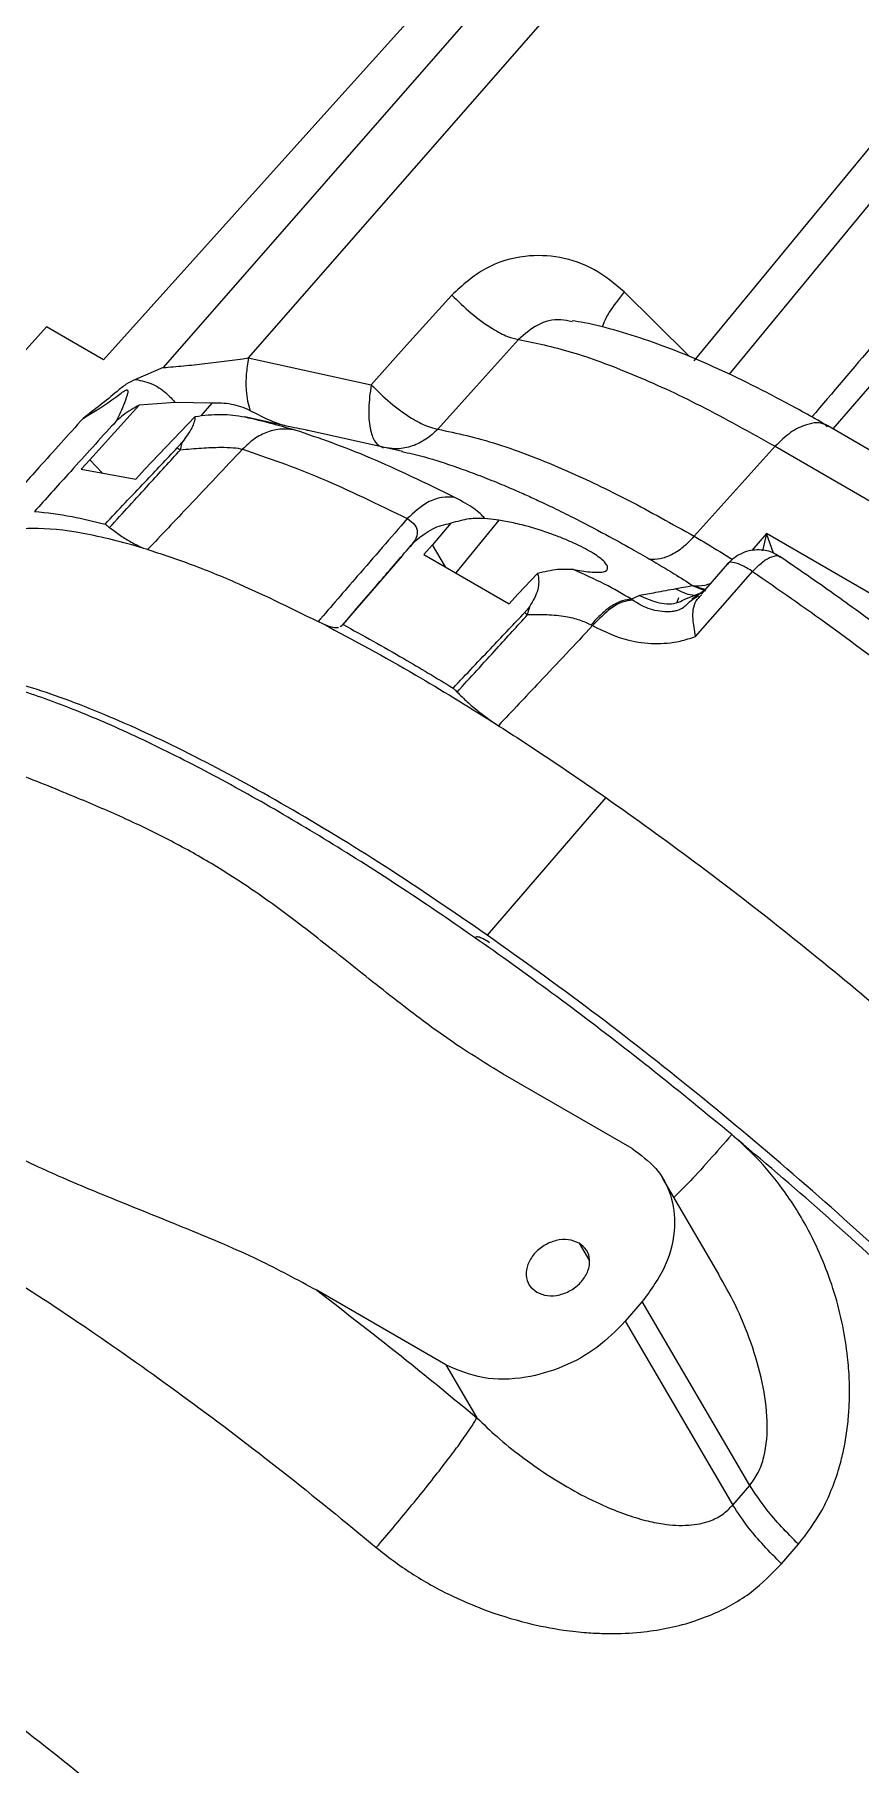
# Model space of a CAD drawing. Header units: millimetres. Extents: x 169 to 14583, y -399 to 10804.
# Drawn here: x 11391.9 to 11453.4, y 8690.7 to 8819.6 of the extents above; entities that cross this region are included whole.
import ezdxf

# ---------------------------------------------------------------- set-up
doc = ezdxf.new("R2010")
doc.units = ezdxf.units.MM
doc.header["$LTSCALE"] = 35

msp = doc.modelspace()

# ---------------------------------------------------------------- linework, layer by layer
at = {"color": 7, "linetype": 'Continuous', "lineweight": 18}
for p, q in [((11429.095, 8826.384), (11401.456, 8794.782)), ((11432.489, 8823.733), (11407.797, 8795.501)), ((11458.916, 8817.024), (11441.006, 8795.296)), ((11460.649, 8814.913), (11443.654, 8794.296)), ((11467.46, 8808.859), (11451.393, 8790.207)), ((11392.751, 8797.812), (11383.759, 8787.822)), ((11396.993, 8795.363), (11392.751, 8797.812)), ((11401.456, 8794.782), (11399.384, 8793.894)), ((11407.797, 8795.501), (11416.953, 8793.506)), ((11399.646, 8791.985), (11395.986, 8787.914)), ((11402.341, 8792.177), (11399.646, 8791.985)), ((11405.072, 8792.14), (11402.341, 8792.177)), ((11405.072, 8792.14), (11404.266, 8791.176)), ((11400.062, 8787.183), (11403.826, 8791.141)), ((11408.971, 8790.795), (11407.532, 8791.115)), ((11470.93, 8778.928), (11451.01, 8790.428)), ((11419.297, 8788.528), (11412.264, 8790.084)), ((11395.986, 8787.914), (11395.333, 8787.205)), ((11396.911, 8786.922), (11395.986, 8787.914)), ((11447.089, 8788.913), (11441.054, 8782.207)), ((11447.089, 8788.913), (11467.009, 8777.413)), ((11395.333, 8787.205), (11399.409, 8786.474)), ((11399.409, 8786.474), (11400.062, 8787.183)), ((11422.899, 8783.174), (11421.535, 8781.57)), ((11426.466, 8783.405), (11423.279, 8779.479)), ((11426.466, 8783.405), (11425.438, 8783.534)), ((11421.535, 8781.57), (11420.892, 8780.856)), ((11422.494, 8779.932), (11421.535, 8781.57)), ((11446.439, 8782.404), (11445.338, 8781.151)), ((11446.439, 8782.404), (11446.15, 8781.134)), ((11463.088, 8772.792), (11446.439, 8782.404)), ((11446.954, 8780.947), (11446.439, 8782.404)), ((11419.265, 8780.759), (11414.798, 8775.573)), ((11420.892, 8780.856), (11427.256, 8777.182)), ((11443.539, 8780.146), (11441.556, 8777.887)), ((11427.899, 8777.896), (11429.372, 8779.437)), ((11432.041, 8779.722), (11433.114, 8779.567)), ((11427.256, 8777.182), (11427.899, 8777.896)), ((11436.974, 8777.784), (11436.359, 8777.52)), ((11439.882, 8777.615), (11439.759, 8777.267)), ((11440.306, 8777.489), (11441.598, 8778.016)), ((11440.964, 8778.514), (11441.881, 8778.151)), ((11440.964, 8778.514), (11441.82, 8778.278)), ((11441.388, 8777.894), (11441.085, 8777.761)), ((11414.652, 8775.484), (11414.782, 8775.553)), ((11434.451, 8762.746), (11425.616, 8752.49)), ((11436.41, 8736.579), (11426.79, 8742.133)), ((11442.873, 8727.23), (11438.701, 8734.353)), ((11432.46, 8729.536), (11433.237, 8728.209)), ((11422.526, 8720.462), (11412.906, 8726.015)), ((11437.171, 8725.171), (11435.908, 8723.706)), ((11445.19, 8711.477), (11437.171, 8725.171)), ((11435.908, 8723.706), (11443.928, 8710.012)), ((11422.526, 8720.462), (11424.837, 8716.517)), ((11443.928, 8710.012), (11445.19, 8711.477)), ((11447.559, 8705.627), (11448.821, 8707.093))]:
    msp.add_line(p, q, dxfattribs=at)
at = {"color": 7, "linetype": 'Continuous', "lineweight": 18, "flags": 128}
for points in [[(11396.993, 8795.363), (11413.428, 8813.625), (11426.342, 8827.973)], [(11422.964, 8800.19), (11419.597, 8796.447), (11416.953, 8793.506)], [(11440.685, 8795.614), (11438.106, 8798.168), (11435.828, 8800.425)], [(11427.947, 8796.878), (11424.576, 8793.136), (11421.927, 8790.196)], [(11441.152, 8774.745), (11443.531, 8777.456), (11445.399, 8779.586)]]:
    msp.add_lwpolyline(points, dxfattribs=at)
at = {"color": 7, "linetype": 'Continuous', "lineweight": 18}
for points, knots in [([(11464.505, 8808.328), (11461.159, 8804.409), (11456.261, 8798.672), (11451.369, 8792.924), (11449.82, 8791.104)], [0, 0, 0, 0, 0.6833021, 1, 1, 1, 1]), ([(11435.828, 8800.425), (11435.101, 8801.03), (11433.663, 8802.227), (11431.063, 8803.103), (11428.263, 8803.208), (11425.359, 8802.34), (11423.765, 8800.909), (11422.964, 8800.19)], [0, 0, 0, 0, 0.1913011, 0.3785672, 0.5618034, 0.779594, 1, 1, 1, 1]), ([(11422.964, 8800.19), (11423.437, 8799.726), (11424.41, 8798.772), (11425.919, 8797.699), (11427.149, 8797.048), (11427.688, 8796.933), (11427.947, 8796.878)], [0, 0, 0, 0, 0.2752598, 0.5663771, 0.7911065, 1, 1, 1, 1]), ([(11435.828, 8800.425), (11435.409, 8799.896), (11434.596, 8798.869), (11434.317, 8798.143), (11434.182, 8797.791)], [0, 0, 0, 0, 0.5147978, 1, 1, 1, 1]), ([(11431.936, 8798.193), (11431.659, 8798.258), (11430.794, 8798.462), (11429.297, 8798.062), (11428.399, 8797.274), (11427.947, 8796.878)], [0, 0, 0, 0, 0.1890998, 0.5925499, 1, 1, 1, 1]), ([(11451.072, 8790.394), (11450.535, 8790.701), (11448.964, 8791.598), (11446.429, 8792.953), (11443.506, 8794.392), (11440.685, 8795.641), (11437.965, 8796.695), (11435.345, 8797.537), (11433.358, 8798.038), (11432.248, 8798.226), (11431.951, 8798.276)], [0, 0, 0, 0, 0.0736849, 0.215517, 0.358079, 0.5018297, 0.6471749, 0.7946615, 0.9449535, 1, 1, 1, 1]), ([(11401.456, 8794.782), (11401.953, 8794.823), (11402.974, 8794.908), (11405.163, 8795.132), (11406.734, 8795.352), (11407.797, 8795.501)], [0, 0, 0, 0, 0.2354765, 0.4830968, 1, 1, 1, 1]), ([(11407.797, 8795.501), (11407.738, 8795.091), (11407.618, 8794.246), (11407.597, 8792.791), (11407.797, 8792.044), (11407.92, 8791.583)], [0, 0, 0, 0, 0.2643627, 0.5462238, 1, 1, 1, 1]), ([(11399.384, 8793.894), (11399.147, 8793.785), (11398.642, 8793.551), (11397.411, 8792.481), (11396.328, 8791.646), (11395.475, 8790.989)], [0, 0, 0, 0, 0.1572141, 0.3359135, 1, 1, 1, 1]), ([(11395.475, 8790.989), (11396.308, 8791.498), (11397.282, 8792.095), (11398.285, 8792.856), (11398.55, 8793.058), (11398.697, 8793.114), (11398.728, 8793.119), (11398.748, 8793.118), (11398.764, 8793.114), (11398.773, 8793.107), (11398.778, 8793.102), (11398.78, 8793.101), (11398.78, 8793.1), (11398.78, 8793.1), (11398.78, 8793.1), (11398.783, 8793.096), (11398.795, 8793.083), (11398.821, 8793.003), (11398.798, 8792.897), (11398.77, 8792.787), (11398.619, 8792.228), (11398.266, 8791.432), (11397.901, 8790.681), (11397.714, 8790.52), (11397.623, 8790.441)], [0, 0, 0, 0, 0.310847, 0.3637788, 0.4074268, 0.413709, 0.4164943, 0.4191616, 0.4218333, 0.424645, 0.425387, 0.4257651, 0.4258127, 0.4258366, 0.4258396, 0.4258417, 0.4283555, 0.436016, 0.4719182, 0.4773885, 0.4886378, 0.7382243, 0.8729128, 1, 1, 1, 1]), ([(11399.384, 8793.894), (11399.835, 8793.801), (11400.742, 8793.616), (11401.652, 8792.912), (11402.147, 8792.403), (11402.275, 8792.253), (11402.341, 8792.177)], [0, 0, 0, 0, 0.3253388, 0.6529807, 0.8247759, 1, 1, 1, 1]), ([(11416.953, 8793.506), (11416.875, 8792.908), (11416.719, 8791.711), (11416.803, 8790.631), (11416.984, 8789.796), (11417.233, 8789.093), (11417.629, 8788.91), (11417.84, 8788.812)], [0, 0, 0, 0, 0.2498844, 0.4997688, 0.5308932, 0.7501156, 1, 1, 1, 1]), ([(11416.953, 8793.506), (11417.418, 8793.05), (11418.38, 8792.106), (11419.88, 8791.034), (11421.117, 8790.373), (11421.663, 8790.254), (11421.927, 8790.196)], [0, 0, 0, 0, 0.2720039, 0.5622364, 0.7883058, 1, 1, 1, 1]), ([(11399.646, 8791.985), (11399.248, 8791.756), (11398.713, 8791.447), (11398.007, 8790.849), (11397.753, 8790.58), (11397.623, 8790.441)], [0, 0, 0, 0, 0.5837075, 0.7860021, 1, 1, 1, 1]), ([(11407.92, 8791.583), (11407.691, 8791.68), (11407.237, 8791.873), (11406.259, 8792.129), (11405.555, 8792.135), (11405.072, 8792.14)], [0, 0, 0, 0, 0.2425975, 0.480337, 1, 1, 1, 1]), ([(11395.475, 8790.989), (11394.376, 8789.77), (11392.412, 8787.593), (11390.453, 8785.414), (11389.59, 8784.456)], [0, 0, 0, 0, 0.5599901, 1, 1, 1, 1]), ([(11397.623, 8790.441), (11396.531, 8789.235), (11394.608, 8787.109), (11392.688, 8784.982), (11391.858, 8784.063)], [0, 0, 0, 0, 0.567544, 1, 1, 1, 1]), ([(11403.826, 8791.141), (11403.808, 8791.005), (11403.774, 8790.744), (11403.521, 8790.111), (11403.14, 8789.596), (11402.879, 8789.242)], [0, 0, 0, 0, 0.2527534, 0.4866422, 1, 1, 1, 1]), ([(11403.826, 8791.141), (11404.476, 8791.223), (11405.721, 8791.379), (11406.946, 8791.2), (11407.532, 8791.115)], [0, 0, 0, 0, 0.5220988, 1, 1, 1, 1]), ([(11407.532, 8791.115), (11408.289, 8790.933), (11409.773, 8790.578), (11410.794, 8790.276), (11411.295, 8790.128)], [0, 0, 0, 0, 0.5100523, 1, 1, 1, 1]), ([(11407.92, 8791.583), (11408.454, 8791.307), (11409.409, 8790.813), (11410.227, 8790.554), (11410.587, 8790.44)], [0, 0, 0, 0, 0.5595849, 1, 1, 1, 1]), ([(11412.264, 8790.083), (11412.262, 8790.084), (11412.244, 8790.089), (11411.924, 8790.155), (11411.259, 8790.296), (11410.271, 8790.507), (11409.409, 8790.698), (11408.971, 8790.795)], [0, 0, 0, 0, 0.020683, 0.2399701, 0.4698695, 0.730803, 1, 1, 1, 1]), ([(11450.969, 8790.366), (11450.907, 8790.424), (11450.539, 8790.77), (11449.529, 8790.619), (11448.227, 8790.03), (11447.468, 8789.285), (11447.089, 8788.913)], [0, 0, 0, 0, 0.073042, 0.4328747, 0.7164373, 1, 1, 1, 1]), ([(11402.879, 8789.242), (11402.809, 8789.158), (11402.684, 8789.007), (11402.546, 8788.859), (11402.485, 8788.793)], [0, 0, 0, 0, 0.5554029, 1, 1, 1, 1]), ([(11402.738, 8788.656), (11402.765, 8788.767), (11402.812, 8788.966), (11402.858, 8789.157), (11402.879, 8789.242)], [0, 0, 0, 0, 0.56, 1, 1, 1, 1]), ([(11421.927, 8790.196), (11421.641, 8789.925), (11421.07, 8789.384), (11420.031, 8788.899), (11419.02, 8788.671), (11418.382, 8788.755), (11418.107, 8788.791)], [0, 0, 0, 0, 0.2662348, 0.5324696, 0.7987044, 1, 1, 1, 1]), ([(11421.927, 8790.196), (11423.356, 8789.887), (11426.215, 8789.268), (11431.132, 8787.332), (11436.09, 8784.986), (11439.399, 8783.133), (11441.054, 8782.207)], [0, 0, 0, 0, 0.2799558, 0.5599117, 0.7799558, 1, 1, 1, 1]), ([(11397.114, 8783.12), (11398.108, 8784.169), (11399.9, 8786.06), (11401.689, 8787.952), (11402.485, 8788.793)], [0, 0, 0, 0, 0.5549606, 1, 1, 1, 1]), ([(11397.453, 8782.864), (11398.44, 8783.945), (11400.202, 8785.876), (11401.963, 8787.806), (11402.738, 8788.656)], [0, 0, 0, 0, 0.56, 1, 1, 1, 1]), ([(11407.371, 8788.704), (11406.04, 8787.296), (11403.68, 8784.799), (11401.318, 8782.303), (11400.287, 8781.214)], [0, 0, 0, 0, 0.5636927, 1, 1, 1, 1]), ([(11402.485, 8788.793), (11402.532, 8788.768), (11402.617, 8788.722), (11402.701, 8788.676), (11402.738, 8788.656)], [0, 0, 0, 0, 0.560335, 1, 1, 1, 1]), ([(11402.738, 8788.656), (11403.265, 8788.704), (11404.282, 8788.799), (11405.629, 8788.853), (11406.708, 8788.83), (11407.154, 8788.745), (11407.371, 8788.704)], [0, 0, 0, 0, 0.30751831, 0.59441814, 0.80312605, 1, 1, 1, 1]), ([(11419.235, 8788.519), (11419.504, 8788.466), (11420.5, 8788.267), (11421.846, 8787.856), (11423.14, 8787.428), (11423.822, 8787.189), (11424.517, 8786.935), (11425.225, 8786.666), (11425.945, 8786.381), (11426.649, 8786.092), (11427.469, 8785.745), (11428.369, 8785.349), (11429.446, 8784.857), (11430.627, 8784.296), (11432.302, 8783.468), (11434.24, 8782.456), (11436.172, 8781.396), (11437.274, 8780.764), (11437.718, 8780.51)], [0, 0, 0, 0, 0.056665, 0.2102182, 0.2504413, 0.2906633, 0.3308843, 0.3711042, 0.4113229, 0.4515403, 0.4869731, 0.5444914, 0.5951081, 0.6555416, 0.7257923, 0.8469181, 0.9383234, 1, 1, 1, 1]), ([(11391.858, 8784.063), (11392.767, 8783.964), (11394.39, 8783.789), (11396.282, 8783.324), (11397.114, 8783.12)], [0, 0, 0, 0, 0.5599733, 1, 1, 1, 1]), ([(11423.194, 8785.108), (11422.873, 8785.127), (11422.223, 8785.167), (11420.963, 8784.724), (11420.144, 8783.975), (11419.651, 8783.523)], [0, 0, 0, 0, 0.2798144, 0.5658793, 1, 1, 1, 1]), ([(11425.438, 8783.534), (11425.219, 8783.772), (11424.792, 8784.235), (11423.717, 8784.822), (11423.194, 8785.108)], [0, 0, 0, 0, 0.5141598, 1, 1, 1, 1]), ([(11399.966, 8781.33), (11398.424, 8781.748), (11395.34, 8782.584), (11391.856, 8782.867), (11389.136, 8782.636), (11387.888, 8782.103), (11387.265, 8781.836)], [0, 0, 0, 0, 0.279972, 0.559944, 0.779972, 1, 1, 1, 1]), ([(11397.114, 8783.12), (11397.177, 8783.073), (11397.29, 8782.989), (11397.404, 8782.902), (11397.453, 8782.864)], [0, 0, 0, 0, 0.55999576, 1, 1, 1, 1]), ([(11397.453, 8782.864), (11397.729, 8782.66), (11398.279, 8782.253), (11399.156, 8781.704), (11399.673, 8781.465), (11399.966, 8781.33)], [0, 0, 0, 0, 0.3023524, 0.6046287, 1, 1, 1, 1]), ([(11419.651, 8783.523), (11418.408, 8782.091), (11416.19, 8779.535), (11413.975, 8776.976), (11413, 8775.85)], [0, 0, 0, 0, 0.5599987, 1, 1, 1, 1]), ([(11419.651, 8783.523), (11419.861, 8783.374), (11420.296, 8783.064), (11420.436, 8782.517), (11420.301, 8781.961), (11420.007, 8781.613), (11419.856, 8781.434)], [0, 0, 0, 0, 0.2242673, 0.4647417, 0.7244412, 1, 1, 1, 1]), ([(11420.292, 8781.895), (11420.694, 8782.215), (11421.277, 8782.679), (11422.206, 8783.048), (11422.662, 8783.131), (11422.899, 8783.174)], [0, 0, 0, 0, 0.5140245, 0.7460516, 1, 1, 1, 1]), ([(11425.438, 8783.534), (11425.051, 8783.544), (11424.242, 8783.566), (11423.36, 8783.309), (11422.899, 8783.174)], [0, 0, 0, 0, 0.4784896, 1, 1, 1, 1]), ([(11433.114, 8779.567), (11433.558, 8779.533), (11434.397, 8779.468), (11434.668, 8779.786), (11434.5, 8780.143), (11434.218, 8780.439), (11433.802, 8780.763), (11433.267, 8781.101), (11432.62, 8781.445), (11431.871, 8781.794), (11431.034, 8782.144), (11429.769, 8782.613), (11428.565, 8782.976), (11427.337, 8783.262), (11426.812, 8783.348), (11426.466, 8783.405)], [0, 0, 0, 0, 0.1497537, 0.2829036, 0.3415206, 0.3968579, 0.4493931, 0.4996907, 0.5499795, 0.6025116, 0.6578519, 0.7164778, 0.8496276, 0.9009409, 1, 1, 1, 1]), ([(11414.86, 8775.633), (11415.782, 8776.707), (11417.449, 8778.65), (11419.121, 8780.591), (11419.869, 8781.459)], [0, 0, 0, 0, 0.5526918, 1, 1, 1, 1]), ([(11419.869, 8781.459), (11419.944, 8781.544), (11420.078, 8781.694), (11420.227, 8781.834), (11420.292, 8781.895)], [0, 0, 0, 0, 0.5644904, 1, 1, 1, 1]), ([(11441.054, 8782.207), (11441.696, 8781.831), (11442.657, 8781.268), (11443.587, 8780.672), (11443.895, 8780.474)], [0, 0, 0, 0, 0.6682795, 1, 1, 1, 1]), ([(11399.966, 8781.33), (11401.089, 8780.963), (11403.334, 8780.23), (11407.734, 8778.451), (11411.229, 8776.729), (11413.366, 8775.677)], [0, 0, 0, 0, 0.2801882, 0.5600267, 1, 1, 1, 1]), ([(11437.718, 8780.51), (11438.335, 8780.147), (11439.435, 8779.501), (11440.497, 8778.816), (11440.964, 8778.514)], [0, 0, 0, 0, 0.5599564, 1, 1, 1, 1]), ([(11447.459, 8780.64), (11447.311, 8780.747), (11446.854, 8781.073), (11446.068, 8781.222), (11445.263, 8781.169), (11444.627, 8780.975), (11444.015, 8780.635), (11443.684, 8780.294), (11443.515, 8780.119)], [0, 0, 0, 0, 0.1245252, 0.3825758, 0.5253766, 0.6761876, 0.8343402, 1, 1, 1, 1]), ([(11445.399, 8779.586), (11445.152, 8779.74), (11444.636, 8780.062), (11444.01, 8780.276), (11443.629, 8780.296), (11443.582, 8780.154), (11443.57, 8780.119)], [0, 0, 0, 0, 0.28080139, 0.58679003, 0.90063056, 1, 1, 1, 1]), ([(11445.399, 8779.586), (11445.65, 8779.842), (11446.153, 8780.355), (11446.853, 8780.728), (11447.319, 8780.817), (11447.442, 8780.66), (11447.468, 8780.626)], [0, 0, 0, 0, 0.30591656, 0.61183313, 0.91774969, 1, 1, 1, 1]), ([(11459.653, 8771.823), (11459.109, 8772.241), (11457.307, 8773.628), (11454.249, 8775.904), (11450.708, 8778.453), (11448.445, 8780.007), (11447.419, 8780.712)], [0, 0, 0, 0, 0.1325836, 0.4391297, 0.7458335, 1, 1, 1, 1]), ([(11429.372, 8779.437), (11429.409, 8779.234), (11429.479, 8778.846), (11429.378, 8777.997), (11429.026, 8777.401), (11428.784, 8776.993)], [0, 0, 0, 0, 0.2557728, 0.4894538, 1, 1, 1, 1]), ([(11432.041, 8779.722), (11431.655, 8779.741), (11430.808, 8779.783), (11429.878, 8779.559), (11429.372, 8779.437)], [0, 0, 0, 0, 0.4566482, 1, 1, 1, 1]), ([(11436.359, 8777.52), (11435.708, 8777.903), (11434.368, 8778.691), (11432.831, 8779.372), (11432.041, 8779.722)], [0, 0, 0, 0, 0.4863036, 1, 1, 1, 1]), ([(11441.373, 8777.774), (11441.067, 8777.581), (11440.72, 8777.362), (11440.312, 8776.952), (11440.162, 8776.847), (11439.998, 8776.754), (11439.783, 8776.667), (11439.443, 8776.596), (11438.666, 8776.556), (11437.546, 8776.768), (11436.824, 8777.216), (11436.459, 8777.443)], [0, 0, 0, 0, 0.2815884, 0.3195787, 0.3506578, 0.369495, 0.4044679, 0.4454286, 0.5143546, 0.7541114, 1, 1, 1, 1]), ([(11439.681, 8778.286), (11439.176, 8778.194), (11438.274, 8778.029), (11437.371, 8777.859), (11436.974, 8777.784)], [0, 0, 0, 0, 0.5599549, 1, 1, 1, 1]), ([(11436.974, 8777.784), (11437.395, 8777.604), (11438.266, 8777.233), (11439.477, 8777.094), (11440.111, 8777.396), (11440.306, 8777.489)], [0, 0, 0, 0, 0.3938776, 0.8130776, 1, 1, 1, 1]), ([(11440.964, 8778.514), (11440.724, 8778.472), (11440.297, 8778.397), (11439.87, 8778.32), (11439.681, 8778.286)], [0, 0, 0, 0, 0.55997192, 1, 1, 1, 1]), ([(11439.681, 8778.286), (11440.078, 8778.092), (11440.602, 8777.835), (11441.166, 8777.82), (11441.304, 8777.817)], [0, 0, 0, 0, 0.7556827, 1, 1, 1, 1]), ([(11441.77, 8778.131), (11441.641, 8778.045), (11441.333, 8777.84), (11441.034, 8777.632), (11440.861, 8777.512)], [0, 0, 0, 0, 0.4196534, 1, 1, 1, 1]), ([(11441.152, 8774.745), (11441.068, 8775.199), (11440.928, 8775.955), (11440.955, 8776.784), (11441.131, 8777.398), (11441.453, 8777.707), (11441.6, 8777.849)], [0, 0, 0, 0, 0.3306531, 0.5506927, 0.7943832, 1, 1, 1, 1]), ([(11442.265, 8778.695), (11442.117, 8778.637), (11441.653, 8778.457), (11441.243, 8778.491), (11440.964, 8778.514)], [0, 0, 0, 0, 0.3186734, 1, 1, 1, 1]), ([(11423.067, 8770.896), (11424.055, 8771.937), (11425.836, 8773.815), (11427.613, 8775.695), (11428.404, 8776.532)], [0, 0, 0, 0, 0.5549095, 1, 1, 1, 1]), ([(11423.366, 8770.598), (11424.349, 8771.675), (11426.102, 8773.6), (11427.855, 8775.524), (11428.627, 8776.371)], [0, 0, 0, 0, 0.56, 1, 1, 1, 1]), ([(11428.784, 8776.993), (11428.719, 8776.905), (11428.601, 8776.746), (11428.465, 8776.598), (11428.404, 8776.532)], [0, 0, 0, 0, 0.55543764, 1, 1, 1, 1]), ([(11428.404, 8776.532), (11428.446, 8776.502), (11428.52, 8776.448), (11428.594, 8776.394), (11428.627, 8776.371)], [0, 0, 0, 0, 0.560364, 1, 1, 1, 1]), ([(11428.627, 8776.371), (11428.658, 8776.487), (11428.715, 8776.695), (11428.763, 8776.902), (11428.784, 8776.993)], [0, 0, 0, 0, 0.56, 1, 1, 1, 1]), ([(11428.627, 8776.371), (11429.103, 8776.384), (11430.024, 8776.409), (11431.346, 8776.271), (11432.495, 8776.013), (11433.074, 8775.742), (11433.356, 8775.611)], [0, 0, 0, 0, 0.3065938, 0.5934976, 0.8027956, 1, 1, 1, 1]), ([(11436.359, 8777.52), (11436.146, 8777.501), (11435.714, 8777.462), (11434.942, 8777.067), (11434.134, 8776.458), (11433.612, 8775.89), (11433.356, 8775.611)], [0, 0, 0, 0, 0.2461679, 0.5000002, 0.7538324, 1, 1, 1, 1]), ([(11436.459, 8777.443), (11436.214, 8777.417), (11435.718, 8777.364), (11434.676, 8776.804), (11433.925, 8776.023), (11433.47, 8775.55)], [0, 0, 0, 0, 0.2770144, 0.5623046, 1, 1, 1, 1]), ([(11436.459, 8777.443), (11436.44, 8777.457), (11436.407, 8777.482), (11436.373, 8777.508), (11436.359, 8777.52)], [0, 0, 0, 0, 0.56156419, 1, 1, 1, 1]), ([(11413.366, 8775.677), (11415.638, 8774.466), (11419.696, 8772.304), (11424.081, 8769.577), (11426.011, 8768.377)], [0, 0, 0, 0, 0.5598669, 1, 1, 1, 1]), ([(11413.366, 8775.677), (11413.616, 8775.579), (11414.084, 8775.396), (11414.377, 8775.405), (11414.513, 8775.41)], [0, 0, 0, 0, 0.534159, 1, 1, 1, 1]), ([(11414.798, 8775.572), (11414.807, 8775.582), (11414.825, 8775.604), (11414.848, 8775.622), (11414.86, 8775.633)], [0, 0, 0, 0, 0.4334909, 1, 1, 1, 1]), ([(11414.86, 8775.633), (11416.356, 8774.811), (11419.027, 8773.343), (11421.832, 8771.644), (11423.067, 8770.896)], [0, 0, 0, 0, 0.5599733, 1, 1, 1, 1]), ([(11433.47, 8775.55), (11432.151, 8774.148), (11429.81, 8771.66), (11427.465, 8769.175), (11426.442, 8768.091)], [0, 0, 0, 0, 0.56368454, 1, 1, 1, 1]), ([(11433.356, 8775.611), (11433.377, 8775.599), (11433.415, 8775.579), (11433.453, 8775.559), (11433.47, 8775.55)], [0, 0, 0, 0, 0.5606667, 1, 1, 1, 1]), ([(11433.47, 8775.55), (11434.335, 8775.123), (11435.741, 8774.428), (11438.049, 8774.164), (11439.769, 8774.28), (11440.769, 8774.617), (11441.152, 8774.745)], [0, 0, 0, 0, 0.3816169, 0.6201522, 0.8545598, 1, 1, 1, 1]), ([(11425.616, 8752.49), (11423.058, 8754.236), (11417.947, 8757.724), (11410.619, 8762.167), (11403.699, 8765.931), (11397.328, 8768.895), (11391.583, 8771.047), (11386.663, 8772.253), (11383.421, 8772.693), (11382.133, 8772.45), (11381.9, 8772.406)], [0, 0, 0, 0, 0.1385734, 0.2768767, 0.4154428, 0.5540069, 0.6923151, 0.8308852, 0.9694493, 1, 1, 1, 1]), ([(11426.79, 8742.133), (11425.548, 8742.898), (11422.889, 8744.534), (11419.025, 8747.443), (11415.185, 8750.508), (11411.579, 8753.374), (11408.273, 8755.783), (11405.101, 8757.827), (11401.921, 8759.592), (11398.58, 8761.207), (11394.826, 8762.818), (11390.588, 8764.516), (11386.093, 8766.329), (11381.877, 8768.187), (11379.327, 8769.573), (11378.148, 8770.213)], [0, 0, 0, 0, 0.0779882, 0.166883, 0.2624896, 0.3459943, 0.4179748, 0.48409, 0.5484442, 0.6107069, 0.6785724, 0.7605013, 0.8464207, 0.9289943, 1, 1, 1, 1]), ([(11423.067, 8770.896), (11423.123, 8770.84), (11423.224, 8770.741), (11423.323, 8770.641), (11423.366, 8770.598)], [0, 0, 0, 0, 0.5599958, 1, 1, 1, 1]), ([(11423.366, 8770.598), (11423.614, 8770.356), (11424.109, 8769.872), (11425.016, 8769.098), (11425.651, 8768.638), (11426.011, 8768.377)], [0, 0, 0, 0, 0.3023538, 0.6046314, 1, 1, 1, 1]), ([(11434.451, 8762.746), (11436.655, 8761.175), (11441.058, 8758.034), (11447.735, 8752.871), (11454.36, 8747.458), (11460.852, 8741.824), (11467.161, 8736.05), (11471.111, 8732.155), (11473.087, 8730.206)], [0, 0, 0, 0, 0.1667363, 0.3332529, 0.4999998, 0.6667322, 0.8332431, 1, 1, 1, 1]), ([(11412.906, 8726.015), (11411.467, 8726.789), (11408.391, 8728.442), (11403.39, 8730.547), (11398.381, 8732.54), (11393.763, 8734.441), (11389.711, 8736.325), (11386.113, 8738.301), (11382.781, 8740.443), (11379.409, 8742.907), (11375.769, 8745.789), (11371.824, 8748.982), (11368.939, 8751.037), (11367.471, 8752.081)], [0, 0, 0, 0, 0.0926534, 0.1979836, 0.3014512, 0.3910453, 0.4750004, 0.5518651, 0.6241261, 0.7028802, 0.7945819, 0.8955341, 1, 1, 1, 1]), ([(11425.785, 8751.922), (11425.621, 8752.028), (11425.294, 8752.24), (11424.939, 8752.359), (11424.749, 8752.374), (11424.745, 8752.305), (11424.744, 8752.302)], [0, 0, 0, 0, 0.3292721, 0.6585441, 0.9878161, 1, 1, 1, 1]), ([(11494.926, 8674.789), (11494.934, 8674.868), (11495.042, 8675.972), (11494.294, 8678.837), (11492.615, 8683.361), (11489.844, 8688.599), (11486.168, 8694.353), (11481.613, 8700.554), (11476.267, 8707.089), (11470.219, 8713.846), (11463.572, 8720.712), (11456.441, 8727.566), (11448.946, 8734.295), (11441.22, 8740.771), (11433.38, 8746.934), (11428.205, 8750.636), (11425.616, 8752.49)], [0, 0, 0, 0, 0.0058484, 0.0823671, 0.1588825, 0.2352566, 0.3117753, 0.3882908, 0.4646649, 0.5411836, 0.617699, 0.6940731, 0.7705918, 0.8471071, 0.9234812, 1, 1, 1, 1]), ([(11443.848, 8737.622), (11443.275, 8736.965), (11442.086, 8735.6), (11440.549, 8733.931), (11439.859, 8733.261), (11439.529, 8732.94)], [0, 0, 0, 0, 0.3260381, 0.6770122, 1, 1, 1, 1]), ([(11448.821, 8707.093), (11449.44, 8707.903), (11450.395, 8709.152), (11451.306, 8711.131), (11451.812, 8712.585), (11452.165, 8713.952), (11452.404, 8715.223), (11452.561, 8716.552), (11452.637, 8717.953), (11452.625, 8719.444), (11452.487, 8721.271), (11452.145, 8723.441), (11451.533, 8725.842), (11450.677, 8728.222), (11449.448, 8730.837), (11447.811, 8733.448), (11445.852, 8735.83), (11444.469, 8737.067), (11443.848, 8737.622)], [0, 0, 0, 0, 0.0918527, 0.1416842, 0.1937509, 0.2285676, 0.266688, 0.308021, 0.3465847, 0.3903363, 0.4391722, 0.5077521, 0.5831931, 0.6566948, 0.7298245, 0.836835, 0.926802, 1, 1, 1, 1]), ([(11493.627, 8668.551), (11493.812, 8668.718), (11494.565, 8669.396), (11495.093, 8671.265), (11495.185, 8674.129), (11494.434, 8677.613), (11492.936, 8681.598), (11490.706, 8686.04), (11487.768, 8690.902), (11484.134, 8696.159), (11479.835, 8701.753), (11474.912, 8707.616), (11469.46, 8713.634), (11463.549, 8719.729), (11457.256, 8725.814), (11450.674, 8731.832), (11446.123, 8735.692), (11443.848, 8737.622)], [0, 0, 0, 0, 0.0228378, 0.0929157, 0.1629937, 0.2330716, 0.3018995, 0.3707273, 0.4395552, 0.5083831, 0.5786141, 0.648845, 0.719076, 0.789307, 0.859538, 0.929769, 1, 1, 1, 1]), ([(11436.41, 8736.579), (11437.049, 8736.12), (11438.325, 8735.2), (11439.397, 8733.143), (11439.719, 8730.67), (11439.105, 8727.844), (11437.815, 8726.062), (11437.171, 8725.171)], [0, 0, 0, 0, 0.1867813, 0.3735626, 0.560344, 0.780172, 1, 1, 1, 1]), ([(11432.46, 8729.536), (11432.205, 8729.642), (11431.695, 8729.854), (11430.742, 8729.77), (11429.827, 8729.392), (11429.069, 8728.751), (11428.587, 8727.952), (11428.458, 8727.119), (11428.682, 8726.356), (11429.097, 8726.034), (11429.305, 8725.873)], [0, 0, 0, 0, 0.125, 0.25, 0.375, 0.5, 0.625, 0.75, 0.875, 1, 1, 1, 1]), ([(11429.305, 8725.873), (11429.56, 8725.767), (11430.07, 8725.555), (11431.023, 8725.638), (11431.938, 8726.017), (11432.696, 8726.657), (11433.179, 8727.457), (11433.307, 8728.289), (11433.083, 8729.052), (11432.668, 8729.375), (11432.46, 8729.536)], [0, 0, 0, 0, 0.125, 0.25, 0.375, 0.5, 0.625, 0.75, 0.875, 1, 1, 1, 1]), ([(11412.906, 8726.015), (11415.143, 8724.295), (11419.137, 8721.221), (11423.095, 8717.954), (11424.837, 8716.517)], [0, 0, 0, 0, 0.559886, 1, 1, 1, 1]), ([(11445.19, 8711.477), (11445.416, 8711.788), (11445.88, 8712.424), (11446.43, 8714.064), (11446.581, 8716.377), (11446.172, 8719.226), (11445.325, 8722.124), (11444.224, 8724.822), (11443.279, 8726.471), (11442.851, 8727.218)], [0, 0, 0, 0, 0.0678284, 0.1389763, 0.2956594, 0.469473, 0.6536563, 0.8432134, 1, 1, 1, 1]), ([(11435.908, 8723.706), (11435.233, 8723.024), (11433.882, 8721.66), (11431.26, 8720.228), (11428.323, 8719.382), (11425.188, 8719.306), (11423.414, 8720.077), (11422.526, 8720.462)], [0, 0, 0, 0, 0.1867813, 0.3735626, 0.560344, 0.780172, 1, 1, 1, 1]), ([(11424.837, 8716.517), (11425.335, 8716.04), (11426.401, 8715.021), (11428.153, 8713.613), (11430.073, 8712.258), (11432.111, 8711.026), (11434.065, 8710.046), (11435.841, 8709.328), (11437.341, 8708.867), (11438.912, 8708.54), (11440.271, 8708.454), (11441.428, 8708.598), (11442.276, 8708.83), (11443.15, 8709.242), (11443.675, 8709.762), (11443.928, 8710.012)], [0, 0, 0, 0, 0.0883128, 0.188898, 0.2939876, 0.4019572, 0.5134355, 0.5981588, 0.6735663, 0.7384662, 0.8305454, 0.8699486, 0.9053545, 0.9545075, 1, 1, 1, 1]), ([(11448.821, 8707.093), (11448.389, 8707.529), (11447.523, 8708.403), (11446.202, 8709.935), (11445.574, 8710.893), (11445.19, 8711.477)], [0, 0, 0, 0, 0.2802799, 0.5605598, 1, 1, 1, 1]), ([(11447.559, 8705.627), (11447.105, 8706.087), (11446.21, 8706.991), (11444.904, 8708.519), (11444.292, 8709.455), (11443.928, 8710.012)], [0, 0, 0, 0, 0.2945073, 0.5803274, 1, 1, 1, 1]), ([(11417.342, 8706.852), (11417.756, 8706.519), (11418.599, 8705.842), (11419.951, 8704.919), (11421.453, 8704.015), (11423.225, 8703.103), (11425.621, 8702.086), (11428.368, 8701.228), (11430.7, 8700.768), (11432.174, 8700.581), (11432.97, 8700.508), (11433.657, 8700.465), (11434.233, 8700.444), (11435.358, 8700.427), (11436.94, 8700.495), (11438.995, 8700.797), (11440.817, 8701.258), (11442.982, 8702.073), (11445.348, 8703.377), (11446.841, 8704.897), (11447.559, 8705.627)], [0, 0, 0, 0, 0.04668506, 0.09502877, 0.14364159, 0.20067651, 0.27035887, 0.37352175, 0.45657811, 0.48411813, 0.50836513, 0.52929065, 0.54686608, 0.56106449, 0.63241482, 0.69220075, 0.75299882, 0.80645305, 0.90693256, 1, 1, 1, 1])]:
    msp.add_open_spline(points, degree=3, knots=knots, dxfattribs=at)
for points in [[(11427.947, 8796.878), (11429.213, 8796.617), (11431.743, 8796.095), (11436.359, 8794.376), (11441.445, 8792.058), (11445.208, 8789.961), (11447.089, 8788.913)], [(11411.295, 8790.128), (11410.954, 8790.173), (11410.273, 8790.262), (11409.223, 8790.015), (11408.219, 8789.517), (11407.654, 8788.975), (11407.371, 8788.704)], [(11423.194, 8785.108), (11421.048, 8786.154), (11416.755, 8788.247), (11413.115, 8789.501), (11411.295, 8790.128)], [(11407.371, 8788.704), (11409.249, 8788.057), (11413.006, 8786.763), (11417.436, 8784.603), (11419.651, 8783.523)], [(11437.718, 8780.51), (11437.976, 8780.503), (11438.492, 8780.491), (11439.359, 8780.823), (11440.238, 8781.379), (11440.782, 8781.931), (11441.054, 8782.207)], [(11445.399, 8779.586), (11447.336, 8778.247), (11451.208, 8775.569), (11455.142, 8772.596), (11457.109, 8771.109)], [(11443.848, 8737.622), (11441.923, 8739.204), (11438.073, 8742.368), (11432.244, 8746.856), (11426.443, 8751.102), (11420.716, 8755.052), (11415.117, 8758.673), (11409.699, 8761.931), (11404.51, 8764.796), (11399.601, 8767.241), (11395.012, 8769.247), (11390.798, 8770.782), (11386.956, 8771.877), (11384.772, 8772.197), (11383.68, 8772.357)], [(11426.011, 8768.377), (11427.399, 8767.485), (11430.176, 8765.702), (11433.026, 8763.731), (11434.451, 8762.746)], [(11365.752, 8739.464), (11367.479, 8738.808), (11370.933, 8737.495), (11376.766, 8734.685), (11382.981, 8731.304), (11389.545, 8727.335), (11396.356, 8722.849), (11403.324, 8717.897), (11410.365, 8712.569), (11415.016, 8708.758), (11417.342, 8706.852)], [(11399.672, 8686.339), (11397.346, 8688.244), (11392.694, 8692.055), (11385.653, 8697.384), (11378.685, 8702.336), (11371.874, 8706.821), (11365.31, 8710.791), (11359.096, 8714.172), (11353.262, 8716.982), (11349.808, 8718.294), (11348.082, 8718.951)], [(11417.342, 8706.852), (11417.76, 8707.34), (11418.594, 8708.317), (11419.856, 8709.839), (11421.064, 8711.33), (11422.174, 8712.74), (11423.146, 8714.015), (11423.935, 8715.099), (11424.534, 8715.976), (11424.736, 8716.336), (11424.837, 8716.517)]]:
    msp.add_open_spline(points, degree=3, dxfattribs=at)

doc.saveas('drawing.dxf')
